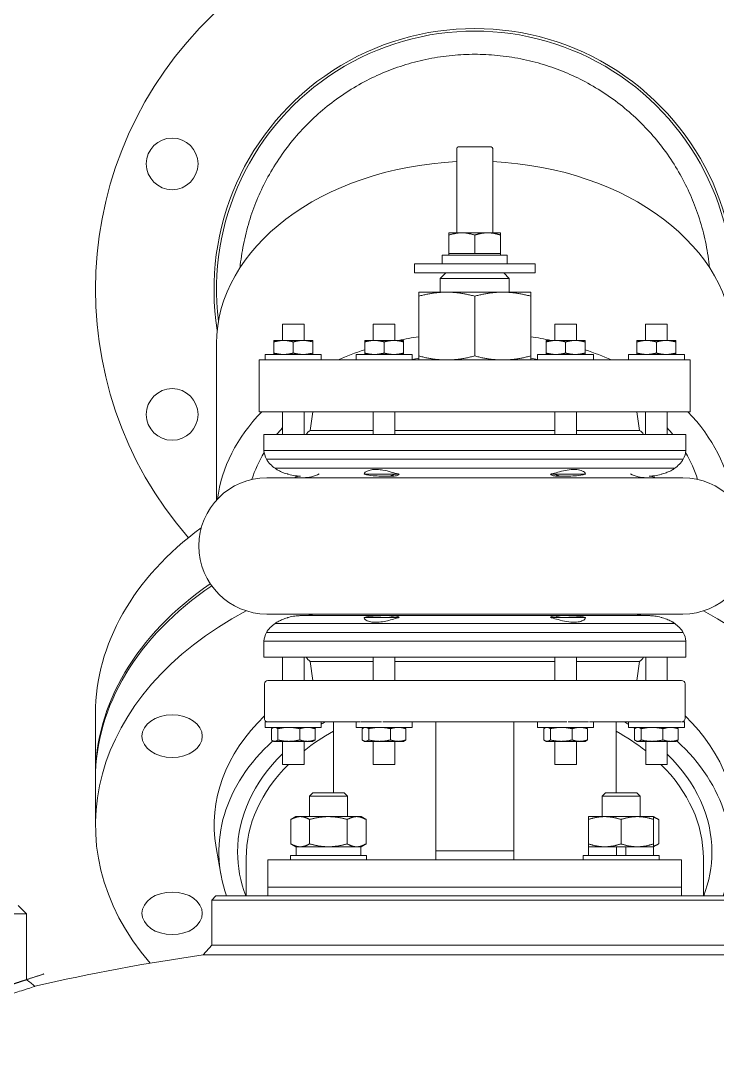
# Model space of a CAD drawing. Header units: inches. Extents: x 12 to 318, y 5 to 204.
# Drawn here: x 235.31 to 245.41, y 97.37 to 112.25 of the extents above; entities that cross this region are included whole.
import ezdxf

# ---------------------------------------------------------------- set-up
doc = ezdxf.new("R2010")
doc.units = ezdxf.units.IN
doc.header["$LTSCALE"] = 9.5
doc.header["$MEASUREMENT"] = 0
doc.layers.add('Visible', color=7, linetype='Continuous', lineweight=18)

msp = doc.modelspace()

# ---------------------------------------------------------------- linework, layer by layer
at = {"layer": 'Visible'}
for p, q in [((241.632353, 110.39907), (241.632353, 109.174302)), ((242.131733, 110.41995), (241.653233, 110.41995)), ((242.152613, 109.174302), (242.152613, 110.39907)), ((241.704983, 109.174302), (241.517483, 109.174302)), ((241.517483, 108.876302), (241.517483, 109.140808)), ((242.079983, 109.174302), (241.704983, 109.174302)), ((241.892483, 108.876302), (241.892483, 109.140808)), ((242.267483, 109.174302), (242.079983, 109.174302)), ((242.267483, 108.876302), (242.267483, 109.140808)), ((241.421132, 108.851298), (242.363834, 108.851298)), ((241.421132, 108.726298), (241.421132, 108.851298)), ((241.704983, 108.876302), (241.517483, 108.876302)), ((241.517483, 108.876302), (241.517483, 108.851298)), ((241.892483, 108.876302), (241.704983, 108.876302)), ((242.079983, 108.876302), (241.892483, 108.876302)), ((242.267483, 108.876302), (242.079983, 108.876302)), ((242.267483, 108.876302), (242.267483, 108.851298)), ((242.363834, 108.726298), (242.363834, 108.851298)), ((241.017483, 108.726298), (242.767483, 108.726298)), ((241.017483, 108.592298), (241.017483, 108.726298)), ((242.767483, 108.592298), (242.767483, 108.726298)), ((241.017483, 108.592298), (242.767483, 108.592298)), ((241.472483, 108.592298), (241.392483, 108.512298)), ((242.392483, 108.512298), (241.392483, 108.512298)), ((241.392483, 108.313298), (241.392483, 108.512298)), ((242.312483, 108.592298), (242.392483, 108.512298)), ((242.392483, 108.313298), (242.392483, 108.512298)), ((241.486233, 108.313298), (241.079983, 108.313298)), ((241.079983, 107.38791), (241.079983, 108.254686)), ((242.298733, 108.313298), (241.486233, 108.313298)), ((241.892483, 107.38791), (241.892483, 108.254686)), ((242.704983, 108.313298), (242.298733, 108.313298)), ((242.704983, 107.38791), (242.704983, 108.254686)), ((239.417641, 107.849298), (239.105141, 107.849298)), ((239.105141, 107.612298), (239.105141, 107.849298)), ((239.417641, 107.612298), (239.417641, 107.849298)), ((240.733891, 107.849298), (240.421391, 107.849298)), ((240.421391, 107.612298), (240.421391, 107.849298)), ((240.733891, 107.612298), (240.733891, 107.849298)), ((243.366391, 107.849298), (243.053891, 107.849298)), ((243.053891, 107.612298), (243.053891, 107.849298)), ((243.366391, 107.612298), (243.366391, 107.849298)), ((244.682641, 107.849298), (244.370141, 107.849298)), ((244.370141, 107.612298), (244.370141, 107.849298)), ((244.682641, 107.612298), (244.682641, 107.849298)), ((239.120641, 107.612298), (238.979891, 107.612298)), ((239.402141, 107.612298), (239.120641, 107.612298)), ((239.542891, 107.612298), (239.402141, 107.612298)), ((240.436891, 107.612298), (240.296141, 107.612298)), ((240.718391, 107.612298), (240.436891, 107.612298)), ((240.859141, 107.612298), (240.718391, 107.612298)), ((243.069391, 107.612298), (242.928641, 107.612298)), ((243.350891, 107.612298), (243.069391, 107.612298)), ((243.491641, 107.612298), (243.350891, 107.612298)), ((244.385641, 107.612298), (244.244891, 107.612298)), ((244.667141, 107.612298), (244.385641, 107.612298)), ((244.807891, 107.612298), (244.667141, 107.612298)), ((238.147983, 105.298315), (238.147983, 107.565981)), ((238.979891, 107.591991), (238.979891, 107.429605)), ((239.261391, 107.591991), (239.261391, 107.429605)), ((239.542891, 107.591991), (239.542891, 107.429605)), ((240.296141, 107.591991), (240.296141, 107.429605)), ((240.577641, 107.591991), (240.577641, 107.429605)), ((240.859141, 107.591991), (240.859141, 107.429605)), ((242.928641, 107.591991), (242.928641, 107.429605)), ((243.210141, 107.591991), (243.210141, 107.429605)), ((243.491641, 107.591991), (243.491641, 107.429605)), ((244.244891, 107.591991), (244.244891, 107.429605)), ((244.526391, 107.591991), (244.526391, 107.429605)), ((244.807891, 107.591991), (244.807891, 107.429605)), ((238.767483, 107.329298), (245.017483, 107.329298)), ((238.767483, 107.329298), (238.767483, 106.579298)), ((239.667391, 107.409298), (238.855391, 107.409298)), ((238.855391, 107.409298), (238.855391, 107.329298)), ((239.667391, 107.409298), (239.667391, 107.329298)), ((240.983641, 107.409298), (240.171641, 107.409298)), ((240.171641, 107.409298), (240.171641, 107.329298)), ((240.983641, 107.409298), (240.983641, 107.329298)), ((243.616141, 107.409298), (242.804141, 107.409298)), ((242.804141, 107.409298), (242.804141, 107.329298)), ((243.616141, 107.409298), (243.616141, 107.329298)), ((244.932391, 107.409298), (244.120391, 107.409298)), ((244.120391, 107.409298), (244.120391, 107.329298)), ((244.932391, 107.409298), (244.932391, 107.329298)), ((245.017483, 107.329298), (245.017483, 106.579298)), ((238.767483, 106.579298), (245.017483, 106.579298)), ((239.105141, 106.246851), (239.105141, 106.579298)), ((239.417641, 106.246851), (239.417641, 106.579298)), ((239.543994, 106.579298), (239.50694, 106.308679)), ((240.421391, 106.246851), (240.421391, 106.579298)), ((240.733891, 106.246851), (240.733891, 106.579298)), ((243.053891, 106.246851), (243.053891, 106.579298)), ((243.366391, 106.246851), (243.366391, 106.579298)), ((244.243789, 106.579298), (244.280843, 106.308679)), ((244.370141, 106.246851), (244.370141, 106.579298)), ((244.682641, 106.246851), (244.682641, 106.579298)), ((240.421391, 106.308679), (239.50694, 106.308679)), ((243.053891, 106.308679), (240.733891, 106.308679)), ((244.280843, 106.308679), (243.366391, 106.308679)), ((244.9528, 106.246851), (238.834983, 106.246851)), ((238.834983, 106.016153), (238.834983, 106.246851)), ((244.9528, 106.016153), (244.9528, 106.246851)), ((244.9528, 106.016153), (238.834983, 106.016153)), ((244.916136, 105.889779), (238.871647, 105.889779)), ((244.791872, 105.757701), (238.995911, 105.757701)), ((244.908604, 105.621371), (238.879179, 105.621371)), ((240.288958, 105.671092), (240.727123, 105.671092)), ((240.727123, 105.671092), (240.794875, 105.671092)), ((242.992908, 105.671092), (243.06066, 105.671092)), ((243.06066, 105.671092), (243.498825, 105.671092)), ((244.908604, 103.643345), (238.879179, 103.643345)), ((244.4205, 103.620365), (239.367283, 103.620365)), ((240.288958, 103.593625), (240.727123, 103.593625)), ((240.727123, 103.593625), (240.794875, 103.593625)), ((242.992908, 103.593625), (243.06066, 103.593625)), ((243.06066, 103.593625), (243.498825, 103.593625)), ((244.791872, 103.507016), (238.995911, 103.507016)), ((244.916136, 103.374938), (238.871647, 103.374938)), ((244.9528, 103.248563), (238.834983, 103.248563)), ((238.834983, 103.017865), (238.834983, 103.248563)), ((244.9528, 103.017865), (244.9528, 103.248563)), ((244.9528, 103.017865), (238.834983, 103.017865)), ((239.103733, 103.017865), (239.103733, 102.679298)), ((239.416233, 103.017865), (239.416233, 102.679298)), ((240.420687, 103.017865), (240.420687, 102.679298)), ((240.733187, 103.017865), (240.733187, 102.679298)), ((243.054596, 103.017865), (243.054596, 102.679298)), ((243.367096, 103.017865), (243.367096, 102.679298)), ((244.37155, 103.017865), (244.37155, 102.679298)), ((244.68405, 103.017865), (244.68405, 102.679298)), ((240.420687, 102.956037), (239.50694, 102.956037)), ((239.543994, 102.679298), (239.50694, 102.956037)), ((243.054596, 102.956037), (240.733187, 102.956037)), ((244.280843, 102.956037), (243.367096, 102.956037)), ((244.243789, 102.679298), (244.280843, 102.956037)), ((238.842483, 102.629298), (238.842483, 102.129298)), ((238.892483, 102.679298), (244.892483, 102.679298)), ((244.942483, 102.629298), (244.942483, 102.129298)), ((236.392483, 101.294298), (236.392483, 102.200278)), ((238.853983, 102.079865), (238.889568, 102.079865)), ((238.853983, 101.999865), (238.853983, 102.079865)), ((238.853983, 101.999865), (239.665983, 101.999865)), ((240.235698, 102.079298), (238.898139, 102.079298)), ((238.943448, 101.817172), (238.943448, 101.979558)), ((238.978483, 101.999865), (238.965842, 101.993971)), ((239.037714, 101.817172), (239.037714, 101.979558)), ((239.354249, 101.817172), (239.354249, 101.979558)), ((239.541483, 101.999865), (239.554124, 101.993971)), ((239.576519, 101.817172), (239.576519, 101.979558)), ((239.665983, 101.999865), (239.665983, 102.079298)), ((239.842483, 102.079298), (239.842483, 101.048392)), ((240.170937, 101.999865), (240.170937, 102.079298)), ((240.170937, 101.999865), (240.982937, 101.999865)), ((240.24675, 102.079865), (240.53781, 102.079865)), ((240.260402, 101.817172), (240.260402, 101.979558)), ((240.295437, 101.999865), (240.282796, 101.993971)), ((240.354668, 101.817172), (240.354668, 101.979558)), ((243.227266, 102.079298), (240.557424, 102.079298)), ((240.671203, 101.817172), (240.671203, 101.979558)), ((240.858437, 101.999865), (240.871078, 101.993971)), ((240.893473, 101.817172), (240.893473, 101.979558)), ((240.982937, 101.999865), (240.982937, 102.079298)), ((241.327483, 102.079298), (241.327483, 100.209298)), ((242.457483, 102.079298), (242.457483, 100.209298)), ((242.804846, 101.999865), (242.804846, 102.079298)), ((242.804846, 101.999865), (243.616846, 101.999865)), ((242.89431, 101.817172), (242.89431, 101.979558)), ((242.929346, 101.999865), (242.916705, 101.993971)), ((242.988576, 101.817172), (242.988576, 101.979558)), ((243.246523, 102.079865), (243.543469, 102.079865)), ((243.305112, 101.817172), (243.305112, 101.979558)), ((243.492346, 101.999865), (243.504986, 101.993971)), ((243.527381, 101.817172), (243.527381, 101.979558)), ((244.886442, 102.079298), (243.554155, 102.079298)), ((243.616846, 101.999865), (243.616846, 102.079298)), ((243.942483, 102.079298), (243.942483, 101.048392)), ((244.1218, 101.999865), (244.1218, 102.079298)), ((244.1218, 101.999865), (244.9338, 101.999865)), ((244.211264, 101.817172), (244.211264, 101.979558)), ((244.2463, 101.999865), (244.233659, 101.993971)), ((244.305531, 101.817172), (244.305531, 101.979558)), ((244.622066, 101.817172), (244.622066, 101.979558)), ((244.8093, 101.999865), (244.821941, 101.993971)), ((244.844335, 101.817172), (244.844335, 101.979558)), ((244.895003, 102.079865), (244.9338, 102.079865)), ((244.9338, 101.999865), (244.9338, 102.079865)), ((238.978483, 101.796865), (238.965842, 101.80276)), ((238.978483, 101.796865), (238.990581, 101.796865)), ((238.990581, 101.796865), (239.195982, 101.796865)), ((239.103733, 101.796865), (239.103733, 101.462865)), ((239.195982, 101.796865), (239.465384, 101.796865)), ((239.416233, 101.796865), (239.416233, 101.462865)), ((239.465384, 101.796865), (239.541483, 101.796865)), ((239.541483, 101.796865), (239.554124, 101.80276)), ((240.295437, 101.796865), (240.282796, 101.80276)), ((240.295437, 101.796865), (240.307535, 101.796865)), ((240.307535, 101.796865), (240.512936, 101.796865)), ((240.420687, 101.796865), (240.420687, 101.462865)), ((240.512936, 101.796865), (240.782338, 101.796865)), ((240.733187, 101.796865), (240.733187, 101.462865)), ((240.782338, 101.796865), (240.858437, 101.796865)), ((240.858437, 101.796865), (240.871078, 101.80276)), ((242.929346, 101.796865), (242.916705, 101.80276)), ((242.929346, 101.796865), (242.941443, 101.796865)), ((242.941443, 101.796865), (243.146844, 101.796865)), ((243.054596, 101.796865), (243.054596, 101.462865)), ((243.146844, 101.796865), (243.416247, 101.796865)), ((243.367096, 101.796865), (243.367096, 101.462865)), ((243.416247, 101.796865), (243.492346, 101.796865)), ((243.492346, 101.796865), (243.504986, 101.80276)), ((244.2463, 101.796865), (244.233659, 101.80276)), ((244.2463, 101.796865), (244.258397, 101.796865)), ((244.258397, 101.796865), (244.463798, 101.796865)), ((244.37155, 101.796865), (244.37155, 101.462865)), ((244.463798, 101.796865), (244.733201, 101.796865)), ((244.68405, 101.796865), (244.68405, 101.462865)), ((244.733201, 101.796865), (244.8093, 101.796865)), ((244.8093, 101.796865), (244.821941, 101.80276)), ((239.103733, 101.462865), (239.416233, 101.462865)), ((240.420687, 101.462865), (240.733187, 101.462865)), ((243.054596, 101.462865), (243.367096, 101.462865)), ((244.37155, 101.462865), (244.68405, 101.462865)), ((236.392483, 101.251871), (236.392483, 100.587191)), ((239.543235, 101.048392), (239.494892, 101.000089)), ((240.046074, 101.000089), (239.494892, 101.000089)), ((239.494892, 100.70479), (239.494892, 101.000089)), ((239.543235, 101.048392), (239.997731, 101.048392)), ((239.997731, 101.048392), (240.046074, 101.000089)), ((240.046074, 100.70479), (240.046074, 101.000089)), ((243.786235, 101.048392), (243.737892, 101.000089)), ((244.289074, 101.000089), (243.737892, 101.000089)), ((243.737892, 100.70479), (243.737892, 101.000089)), ((243.786235, 101.048392), (244.240731, 101.048392)), ((244.240731, 101.048392), (244.289074, 101.000089)), ((244.289074, 100.70479), (244.289074, 101.000089)), ((239.224955, 100.662593), (239.224962, 100.662597)), ((239.224955, 100.309487), (239.224955, 100.662593)), ((239.298042, 100.70479), (239.224962, 100.662597)), ((239.361343, 100.70479), (239.298042, 100.70479)), ((239.770494, 100.70479), (239.361343, 100.70479)), ((239.49773, 100.309487), (239.49773, 100.662593)), ((240.179634, 100.70479), (239.770494, 100.70479)), ((240.043258, 100.309487), (240.043258, 100.662593)), ((240.242924, 100.70479), (240.179634, 100.70479)), ((240.242924, 100.70479), (240.316004, 100.662597)), ((240.316011, 100.309487), (240.316011, 100.662593)), ((243.541036, 100.309487), (243.541036, 100.662593)), ((243.777272, 100.70479), (243.541042, 100.70479)), ((243.541048, 100.309487), (243.541048, 100.662593)), ((244.249713, 100.70479), (243.777272, 100.70479)), ((244.013495, 100.309487), (244.013495, 100.662593)), ((244.485924, 100.70479), (244.249713, 100.70479)), ((244.486924, 100.70479), (244.485924, 100.70479)), ((244.48593, 100.309487), (244.48593, 100.662593)), ((244.486924, 100.70479), (244.560004, 100.662597)), ((244.560011, 100.309487), (244.560011, 100.662593)), ((238.209324, 99.868995), (238.141085, 100.259005)), ((239.224962, 100.309482), (239.224955, 100.309487)), ((239.298042, 100.26729), (239.224962, 100.309482)), ((239.298042, 100.26729), (239.361343, 100.26729)), ((239.304032, 100.26729), (239.304032, 100.14229)), ((239.304035, 100.26729), (239.304035, 100.14229)), ((239.361343, 100.26729), (239.770494, 100.26729)), ((239.770494, 100.26729), (240.179634, 100.26729)), ((240.179634, 100.26729), (240.242924, 100.26729)), ((240.241834, 100.26729), (240.241834, 100.14229)), ((240.242924, 100.26729), (240.316004, 100.309482)), ((241.327483, 100.079298), (241.327483, 100.209298)), ((241.327483, 100.209298), (242.457483, 100.209298)), ((242.457483, 100.079298), (242.457483, 100.209298)), ((243.541042, 100.26729), (243.777272, 100.26729)), ((243.542132, 100.26729), (243.542132, 100.14229)), ((243.777272, 100.26729), (244.249713, 100.26729)), ((243.945693, 100.26729), (243.945693, 100.14229)), ((244.081294, 100.26729), (244.081294, 100.14229)), ((244.249713, 100.26729), (244.485924, 100.26729)), ((244.484834, 100.26729), (244.484834, 100.14229)), ((244.485924, 100.26729), (244.486924, 100.26729)), ((244.486924, 100.26729), (244.560004, 100.309482)), ((238.577483, 100.102823), (238.577483, 99.554298)), ((238.892483, 100.079298), (238.892483, 99.679298)), ((238.892483, 100.079298), (239.892483, 100.079298)), ((240.321664, 100.14229), (239.219302, 100.14229)), ((239.219302, 100.14229), (239.219302, 100.079298)), ((239.892483, 100.079298), (243.892483, 100.079298)), ((240.321664, 100.14229), (240.321664, 100.079298)), ((241.327483, 100.079298), (242.457483, 100.079298)), ((244.564664, 100.14229), (243.462302, 100.14229)), ((243.462302, 100.14229), (243.462302, 100.079298)), ((243.892483, 100.079298), (244.892483, 100.079298)), ((244.564664, 100.14229), (244.564664, 100.079298)), ((244.892483, 99.679298), (244.892483, 100.079298)), ((245.207483, 100.102823), (245.207483, 99.554298)), ((239.892483, 99.679298), (238.892483, 99.679298)), ((238.892483, 99.679298), (239.892483, 99.679298)), ((238.892483, 99.679298), (238.892483, 99.554298)), ((239.892483, 99.679298), (243.892483, 99.679298)), ((239.892483, 99.679298), (243.892483, 99.679298)), ((244.892483, 99.679298), (243.892483, 99.679298)), ((243.892483, 99.679298), (244.892483, 99.679298)), ((244.892483, 99.554298), (244.892483, 99.679298)), ((238.137483, 99.554298), (238.077483, 99.494298)), ((245.707483, 99.494298), (238.077483, 99.494298)), ((238.077483, 99.494298), (238.077483, 98.83998)), ((238.137483, 99.554298), (238.949055, 99.554298)), ((239.560904, 99.554298), (238.949055, 99.554298)), ((239.560904, 99.554298), (244.224062, 99.554298)), ((244.835911, 99.554298), (244.224062, 99.554298)), ((244.835911, 99.554298), (245.647483, 99.554298)), ((235.392483, 99.294298), (230.392483, 99.294298)), ((235.272483, 99.414298), (235.392483, 99.294298)), ((235.392483, 99.294298), (235.392483, 98.33965)), ((238.077483, 98.83998), (237.953671, 98.697791)), ((238.077483, 98.83998), (239.194871, 98.83998)), ((239.194871, 98.83998), (245.707483, 98.83998)), ((239.107322, 98.697791), (237.953671, 98.697791)), ((245.831295, 98.697791), (239.107322, 98.697791))]:
    msp.add_line(p, q, dxfattribs=at)
for centre in [(237.504055, 110.174273), (237.504055, 106.53878)]:
    msp.add_circle(centre, 0.375, dxfattribs=at)
for centre, radius, start, end in [((241.892483, 108.356527), 5.5, 319.0286745, 220.9713255), ((241.892483, 108.356527), 3.78125, 350.9541788, 189.0458212), ((241.892483, 108.356527), 3.7445, 352.8959133, 187.1040867), ((241.653233, 110.39907), 0.02088, 90, 180), ((242.131733, 110.39907), 0.02088, 0, 90), ((239.573652, 106.188447), 0.1375, 119.0239117, 154.8645187), ((244.214131, 106.188447), 0.1375, 25.1354813, 60.9760883), ((239.123496, 106.031351), 0.288913, 183.0153263, 209.3417204), ((244.664287, 106.031351), 0.288913, 330.6582796, 356.9846737), ((239.24987, 106.121129), 0.443368, 211.4531967, 235.0546592), ((244.537913, 106.121129), 0.443368, 304.9453408, 328.5468033), ((239.318807, 106.195906), 0.544322, 233.6149039, 236.7306754), ((239.410407, 106.124484), 0.503113, 270, 296.7700153), ((244.377376, 106.124484), 0.503113, 243.2299847, 270), ((244.468975, 106.195906), 0.544322, 303.2693246, 306.3850961), ((238.879179, 104.632358), 0.989013, 90, 270), ((244.908604, 104.632358), 0.989013, 270, 90), ((239.410407, 103.140232), 0.503113, 72.6161322, 90), ((244.377376, 103.140232), 0.503113, 90, 107.3838678), ((239.24987, 103.143587), 0.443368, 124.9453408, 148.5468033), ((239.318807, 103.06881), 0.544322, 123.2693246, 126.3850961), ((244.468975, 103.06881), 0.544322, 53.6149039, 56.7306754), ((244.537913, 103.143587), 0.443368, 31.4531967, 55.0546592), ((239.123496, 103.233365), 0.288913, 150.6582796, 176.9846737), ((244.664287, 103.233365), 0.288913, 3.0153263, 29.3417204), ((239.573652, 103.07627), 0.1375, 205.1354813, 240.9760883), ((244.214131, 103.07627), 0.1375, 299.0239117, 334.8645187), ((238.892483, 102.629298), 0.05, 90, 180), ((244.892483, 102.629298), 0.05, 0, 90), ((238.892483, 102.129298), 0.05, 180, 261.3597917), ((244.892483, 102.129298), 0.05, 278.6402083, 0), ((241.892483, 70.782078), 28.192219, 98.0312245, 103.0763399)]:
    msp.add_arc(centre, radius, start, end, dxfattribs=at)
for centre, major_axis, ratio, start_param, end_param in [((241.892483, 107.565981), (-3.7445, 0), 0.707106781, 4.781914869, 6.283185307), ((241.892483, 107.565981), (3.7445, 0), 0.707106781, 0, 1.501270438), ((241.892483, 105.082622), (-3.7445, 0), 0.707106781, 4.931113708, 5.012168579), ((241.892483, 105.082622), (-3.7445, 0), 0.707106781, 4.412609381, 4.493664252), ((241.892483, 105.082622), (-3.7445, 0), 0.707106781, 5.15280559, 5.270005351), ((241.892483, 105.082622), (-3.7445, 0), 0.707106781, 4.15477261, 4.271140599), ((241.892483, 105.082622), (3.3125, 0), 0.707106781, 1.818607946, 1.848727992), ((241.892483, 105.082622), (3.3125, 0), 0.707106781, 1.291980259, 1.322984708), ((241.892483, 105.082622), (-3.7445, 0), 0.707106781, 5.682436059, 6.195813498), ((241.892483, 105.082622), (3.7445, 0), 0.707106781, 0.088658425, 0.600749248), ((241.892483, 105.082622), (3.3125, 0), 0.707106781, 2.570778984, 2.621400345), ((241.892483, 105.082622), (3.3125, 0), 0.707106781, 0.520192308, 0.569237925), ((241.892483, 105.082622), (-3.3125, 0), 0.707106781, 5.886060968, 6.061790201), ((241.892483, 105.082622), (3.3125, 0), 0.707106781, 0.221693457, 0.395382138), ((241.892483, 102.200278), (5.5, 0), 0.707106781, 2.053507985, 2.066435853), ((241.892483, 103.680783), (3.78125, 0), 0.707106781, 2.316118085, 2.322387727), ((240.630587, 106.354729), (0, -0.710378), 0.5, 0, 0.27525005), ((243.157196, 106.354729), (0, -0.710378), 0.5, 6.007935257, 6.283185307), ((241.892483, 102.200278), (5.5, 0), 0.707106781, 1.0751568, 1.088022891), ((241.892483, 103.680783), (3.78125, 0), 0.707106781, 0.819204926, 0.825384684), ((241.892483, 102.200278), (-5.5, 0), 0.707106781, 5.518048222, 6.283185307), ((241.892483, 101.294298), (-5.5, 0), 0.707106781, 5.483983995, 6.28863988), ((241.892483, 101.251871), (-5.5, 0), 0.707106781, 5.478924394, 6.283185307), ((241.892483, 100.587191), (-5.5, 0), 0.707106781, 5.359301725, 6.826032054), ((240.630587, 102.909988), (0, 0.710378), 0.5, 6.007935257, 6.283185307), ((243.157196, 102.909988), (0, 0.710378), 0.5, 0, 0.27525005), ((241.892483, 100.587191), (5.5, 0), 0.707106781, 5.74033856, 7.206828779), ((241.892483, 100.587191), (-3.78, 0), 0.707106781, 5.38287754, 5.38415928), ((241.892483, 100.587191), (-3.78, 0), 0.707106781, 4.040618681, 4.041015512), ((241.892483, 100.587191), (-3.78, 0), 0.707106781, 5.651237282, 6.406280498), ((241.892483, 100.587191), (3.78, 0), 0.707106781, 6.160090117, 6.915133333), ((241.892483, 100.191211), (-3.44, 0), 0.707106781, 5.444816738, 5.453858541), ((241.892483, 100.191211), (-3.44, 0), 0.707106781, 5.394555475, 5.416345004), ((241.892483, 100.191211), (-3.44, 0), 0.707106781, 4.00735828, 4.030222486), ((241.892483, 100.191211), (-3.44, 0), 0.707106781, 3.970337028, 3.979961223), ((241.892483, 100.102823), (3.315, 0), 0.707106781, 2.237502953, 2.414309465), ((241.892483, 100.102823), (3.315, 0), 0.707106781, 0.7260042, 0.9040897), ((241.892483, 100.191211), (-3.711241, 0), 0.707106781, 5.62157998, 6.528337156), ((241.892483, 100.191211), (3.711241, 0), 0.707106781, 6.038033459, 6.944364885), ((241.892483, 100.191211), (-3.44, 0), 0.707106781, 5.657706947, 6.283185307), ((241.892483, 100.191211), (3.44, 0), 0.707106781, 0, 0.624078438), ((241.892483, 100.102823), (-3.315, 0), 0.707106781, 5.664200947, 6.283185307), ((241.892483, 100.102823), (3.315, 0), 0.707106781, 0, 0.61898436), ((241.892483, 100.191211), (-3.44, 0), 0.707106781, 0, 0.264928829), ((241.892483, 100.191211), (3.44, 0), 0.707106781, 6.018256478, 6.283185307)]:
    msp.add_ellipse(centre, major_axis=major_axis, ratio=ratio, start_param=start_param, end_param=end_param, dxfattribs=at)
for centre, major_axis in [((237.504055, 101.872532), (0.4375, 0)), ((237.504055, 99.30185), (-0.4375, 0))]:
    msp.add_ellipse(centre, major_axis=major_axis, ratio=0.707106781, dxfattribs=at)
for points, knots in [([(245.29648, 108.669178), (245.285632, 108.779798), (245.269159, 108.892103), (245.224612, 109.116906), (245.196281, 109.229403), (245.130098, 109.446522), (245.09225, 109.551144), (245.011243, 109.747026), (244.964376, 109.84737), (244.858424, 110.046929), (244.799335, 110.146142), (244.671362, 110.337972), (244.602452, 110.430631), (244.458874, 110.60508), (244.38421, 110.686873), (244.234898, 110.836348), (244.153354, 110.910962), (243.979422, 111.05447), (243.887032, 111.123362), (243.695739, 111.251316), (243.596795, 111.310407), (243.397752, 111.416369), (243.297656, 111.463243), (243.102769, 111.544033), (242.998964, 111.581697), (242.783533, 111.647593), (242.671906, 111.675821), (242.446402, 111.720716), (242.332476, 111.737391), (242.108234, 111.759025), (241.997919, 111.763987), (241.787047, 111.763987), (241.676732, 111.759025), (241.45249, 111.737391), (241.338564, 111.720716), (241.11306, 111.675821), (241.001433, 111.647593), (240.786002, 111.581697), (240.682197, 111.544033), (240.48731, 111.463243), (240.387214, 111.416369), (240.188171, 111.310407), (240.089227, 111.251316), (239.897934, 111.123362), (239.805544, 111.05447), (239.631612, 110.910962), (239.550068, 110.836348), (239.400756, 110.686873), (239.326092, 110.60508), (239.182514, 110.430631), (239.113604, 110.337972), (238.985631, 110.146142), (238.926542, 110.046929), (238.82059, 109.84737), (238.773723, 109.747026), (238.692716, 109.551144), (238.654868, 109.446522), (238.588685, 109.229403), (238.560354, 109.116906), (238.515807, 108.892103), (238.499335, 108.779798), (238.488487, 108.669178)], [12.160884768, 12.160884768, 12.160884768, 12.160884768, 12.952911954, 12.952911954, 13.762387663, 13.762387663, 14.571863372, 14.571863372, 15.377612542, 15.377612542, 16.183361711, 16.183361711, 16.989110881, 16.989110881, 17.79486005, 17.79486005, 18.599021089, 18.599021089, 19.403182129, 19.403182129, 20.207343168, 20.207343168, 21.011504208, 21.011504208, 21.814924063, 21.814924063, 22.618343918, 22.618343918, 23.421763773, 23.421763773, 24.225183628, 24.225183628, 25.028603483, 25.028603483, 25.832023338, 25.832023338, 26.635443192, 26.635443192, 27.438863047, 27.438863047, 28.243024087, 28.243024087, 29.047185126, 29.047185126, 29.851346166, 29.851346166, 30.655507205, 30.655507205, 31.461256375, 31.461256375, 32.267005544, 32.267005544, 33.072754714, 33.072754714, 33.878503883, 33.878503883, 34.687979592, 34.687979592, 35.497455301, 35.497455301, 36.289482487, 36.289482487, 36.289482487, 36.289482487]), ([(239.020204, 105.740795), (239.020205, 105.740796), (239.020488, 105.740636), (239.02308, 105.739153), (239.028689, 105.735921), (239.050201, 105.724374), (239.069106, 105.714658), (239.116113, 105.694541), (239.143411, 105.684242), (239.174719, 105.675294)], [-0.8761281662, -0.8761281662, -0.8761281662, -0.8761281662, -0.8136591889, -0.8136591889, -0.5906716306, -0.5906716306, -0.2820319873, -0.2820319873, -0.000296534, -0.000296534, -0.000296534, -0.000296534]), ([(240.288177, 105.675294), (240.287755, 105.683066), (240.293076, 105.691857), (240.312724, 105.708671), (240.326994, 105.716737), (240.363491, 105.730233), (240.385925, 105.735535), (240.432279, 105.740692), (240.454848, 105.741362), (240.505316, 105.739153), (240.533086, 105.735921), (240.600841, 105.724374), (240.641018, 105.714658), (240.715195, 105.694541), (240.749612, 105.684242), (240.780433, 105.675294)], [-1.7515344, -1.7515344, -1.7515344, -1.7515344, -1.507264199, -1.507264199, -1.265612948, -1.265612948, -1.016038721, -1.016038721, -0.813659189, -0.813659189, -0.590671631, -0.590671631, -0.282031987, -0.282031987, -0.000296534, -0.000296534, -0.000296534, -0.000296534]), ([(243.007349, 105.675294), (243.034905, 105.683294), (243.065339, 105.692375), (243.13218, 105.710862), (243.169052, 105.720203), (243.244928, 105.734944), (243.283527, 105.73983), (243.356688, 105.741531), (243.389878, 105.738011), (243.44598, 105.724023), (243.468148, 105.713572), (243.493806, 105.693296), (243.500063, 105.683699), (243.499606, 105.675294)], [-1.752512028, -1.752512028, -1.752512028, -1.752512028, -1.50091949, -1.50091949, -1.216764748, -1.216764748, -0.909231353, -0.909231353, -0.590840006, -0.590840006, -0.264627624, -0.264627624, 0, 0, 0, 0]), ([(244.613064, 105.675294), (244.640256, 105.683066), (244.66442, 105.691857), (244.705302, 105.708671), (244.722206, 105.716737), (244.748839, 105.730233), (244.758294, 105.735535), (244.766162, 105.73998), (244.76758, 105.740793), (244.767579, 105.740795)], [-1.7515344005, -1.7515344005, -1.7515344005, -1.7515344005, -1.5072641988, -1.5072641988, -1.2656129478, -1.2656129478, -1.0160387209, -1.0160387209, -0.8761281662, -0.8761281662, -0.8761281662, -0.8761281662]), ([(239.189942, 105.671092), (239.225449, 105.660174), (239.257448, 105.653872), (239.307975, 105.646811), (239.329442, 105.645354), (239.351602, 105.644516), (239.35724, 105.644423), (239.364135, 105.644352), (239.366076, 105.644352), (239.367083, 105.644351), (239.367213, 105.644351), (239.367276, 105.644351), (239.367283, 105.644351), (239.367283, 105.644351)], [0, 0, 0, 0, 0.369847559, 0.369847559, 0.698152508, 0.698152508, 0.848758584, 0.848758584, 0.964058711, 0.964058711, 0.994568453, 0.994568453, 1.00369322, 1.00369322, 1.00369322, 1.00369322]), ([(240.630587, 105.644351), (240.629684, 105.644351), (240.628779, 105.644351), (240.624827, 105.644351), (240.621747, 105.644351), (240.606847, 105.644352), (240.594639, 105.644352), (240.565577, 105.644423), (240.548692, 105.644516), (240.494326, 105.645354), (240.456093, 105.646811), (240.377425, 105.653872), (240.333765, 105.660174), (240.288958, 105.671092)], [-0.0079434248, -0.0079434248, -0.0079434248, -0.0079434248, 0, 0, 0.0265597837, 0.0265597837, 0.1269325245, 0.1269325245, 0.2580403133, 0.2580403133, 0.5438411067, 0.5438411067, 0.8658061763, 0.8658061763, 0.8658061763, 0.8658061763]), ([(240.794875, 105.671092), (240.785576, 105.660174), (240.773915, 105.653872), (240.745774, 105.646811), (240.729007, 105.645354), (240.696802, 105.644516), (240.685554, 105.644423), (240.663388, 105.644352), (240.653121, 105.644352), (240.639228, 105.644351), (240.636277, 105.644351), (240.632388, 105.644351), (240.63149, 105.644351), (240.630587, 105.644351)], [0, 0, 0, 0, 0.369847565, 0.369847565, 0.698152511, 0.698152511, 0.848758587, 0.848758587, 0.964058713, 0.964058713, 0.994568454, 0.994568454, 1.003693221, 1.003693221, 1.003693221, 1.003693221]), ([(243.157196, 105.644351), (243.156293, 105.644351), (243.155395, 105.644351), (243.151505, 105.644351), (243.148555, 105.644351), (243.134662, 105.644352), (243.124395, 105.644352), (243.102229, 105.644423), (243.090981, 105.644516), (243.058776, 105.645354), (243.042009, 105.646811), (243.013868, 105.653872), (243.002207, 105.660174), (242.992908, 105.671092)], [-0.0079434248, -0.0079434248, -0.0079434248, -0.0079434248, 0, 0, 0.0265597837, 0.0265597837, 0.1269325247, 0.1269325247, 0.2580403137, 0.2580403137, 0.5438411075, 0.5438411075, 0.8658061775, 0.8658061775, 0.8658061775, 0.8658061775]), ([(243.498825, 105.671092), (243.454018, 105.660174), (243.410358, 105.653872), (243.33169, 105.646811), (243.293457, 105.645354), (243.239091, 105.644516), (243.222206, 105.644423), (243.193144, 105.644352), (243.180936, 105.644352), (243.166036, 105.644351), (243.162956, 105.644351), (243.159004, 105.644351), (243.158098, 105.644351), (243.157196, 105.644351)], [0, 0, 0, 0, 0.369847559, 0.369847559, 0.698152508, 0.698152508, 0.848758584, 0.848758584, 0.964058711, 0.964058711, 0.994568452, 0.994568452, 1.00369322, 1.00369322, 1.00369322, 1.00369322]), ([(244.4205, 105.644351), (244.4205, 105.644351), (244.420507, 105.644351), (244.42057, 105.644351), (244.4207, 105.644351), (244.421706, 105.644352), (244.423647, 105.644352), (244.430543, 105.644423), (244.43618, 105.644516), (244.458341, 105.645354), (244.479808, 105.646811), (244.530334, 105.653872), (244.562334, 105.660174), (244.597841, 105.671092)], [-0.0079434248, -0.0079434248, -0.0079434248, -0.0079434248, 0, 0, 0.0265597827, 0.0265597827, 0.126932523, 0.126932523, 0.2580403107, 0.2580403107, 0.5438410994, 0.5438410994, 0.8658061724, 0.8658061724, 0.8658061724, 0.8658061724]), ([(239.367283, 103.620365), (239.367283, 103.620365), (239.367276, 103.620365), (239.367213, 103.620365), (239.367083, 103.620365), (239.366076, 103.620365), (239.364135, 103.620364), (239.35724, 103.620294), (239.351602, 103.620201), (239.329442, 103.619363), (239.307975, 103.617905), (239.257448, 103.610845), (239.225449, 103.604542), (239.189942, 103.593625)], [-0.007942405, -0.007942405, -0.007942405, -0.007942405, 0, 0, 0.0265587398, 0.0265587398, 0.1269250631, 0.1269250631, 0.2580243421, 0.2580243421, 0.5438067163, 0.5438067163, 0.8657505599, 0.8657505599, 0.8657505599, 0.8657505599]), ([(240.288958, 103.593625), (240.333765, 103.604542), (240.377425, 103.610845), (240.456093, 103.617905), (240.494326, 103.619363), (240.548692, 103.620201), (240.565577, 103.620294), (240.594639, 103.620364), (240.606847, 103.620365), (240.621747, 103.620365), (240.624827, 103.620365), (240.628779, 103.620365), (240.629685, 103.620365), (240.630587, 103.620365)], [0, 0, 0, 0, 0.369847229, 0.369847229, 0.698152371, 0.698152371, 0.848758466, 0.848758466, 0.964058719, 0.964058719, 0.994569246, 0.994569246, 1.003693435, 1.003693435, 1.003693435, 1.003693435]), ([(240.630587, 103.620365), (240.63149, 103.620365), (240.632388, 103.620365), (240.636277, 103.620365), (240.639227, 103.620365), (240.653121, 103.620365), (240.663388, 103.620364), (240.685554, 103.620294), (240.696802, 103.620201), (240.729007, 103.619363), (240.745774, 103.617905), (240.773915, 103.610845), (240.785576, 103.604542), (240.794875, 103.593625)], [-0.007942405, -0.007942405, -0.007942405, -0.007942405, 0, 0, 0.0265587405, 0.0265587405, 0.126925064, 0.126925064, 0.2580243437, 0.2580243437, 0.5438067207, 0.5438067207, 0.8657505618, 0.8657505618, 0.8657505618, 0.8657505618]), ([(242.992908, 103.593625), (243.002207, 103.604542), (243.013868, 103.610845), (243.042009, 103.617905), (243.058776, 103.619363), (243.090981, 103.620201), (243.102229, 103.620294), (243.124395, 103.620364), (243.134662, 103.620365), (243.148555, 103.620365), (243.151506, 103.620365), (243.155395, 103.620365), (243.156293, 103.620365), (243.157196, 103.620365)], [0, 0, 0, 0, 0.369847229, 0.369847229, 0.698152371, 0.698152371, 0.848758466, 0.848758466, 0.964058719, 0.964058719, 0.994569246, 0.994569246, 1.003693435, 1.003693435, 1.003693435, 1.003693435]), ([(243.157196, 103.620365), (243.158098, 103.620365), (243.159004, 103.620365), (243.162956, 103.620365), (243.166036, 103.620365), (243.180936, 103.620365), (243.193144, 103.620364), (243.222206, 103.620294), (243.239091, 103.620201), (243.293457, 103.619363), (243.33169, 103.617905), (243.410358, 103.610845), (243.454018, 103.604542), (243.498825, 103.593625)], [-0.007942405, -0.007942405, -0.007942405, -0.007942405, 0, 0, 0.0265587406, 0.0265587406, 0.1269250643, 0.1269250643, 0.2580243444, 0.2580243444, 0.5438067223, 0.5438067223, 0.8657505644, 0.8657505644, 0.8657505644, 0.8657505644]), ([(244.597841, 103.593625), (244.562334, 103.604542), (244.530335, 103.610845), (244.479808, 103.617905), (244.458341, 103.619363), (244.43618, 103.620201), (244.430543, 103.620294), (244.423647, 103.620364), (244.421706, 103.620365), (244.4207, 103.620365), (244.42057, 103.620365), (244.420507, 103.620365), (244.4205, 103.620365), (244.4205, 103.620365)], [0, 0, 0, 0, 0.369847225, 0.369847225, 0.698152369, 0.698152369, 0.848758464, 0.848758464, 0.964058717, 0.964058717, 0.994569245, 0.994569245, 1.003693434, 1.003693434, 1.003693434, 1.003693434]), ([(239.174719, 103.589422), (239.147527, 103.58165), (239.123363, 103.572859), (239.082481, 103.556045), (239.065577, 103.54798), (239.038944, 103.534484), (239.029489, 103.529181), (239.021621, 103.524737), (239.020203, 103.523924), (239.020204, 103.523921)], [-1.7515344005, -1.7515344005, -1.7515344005, -1.7515344005, -1.5072641988, -1.5072641988, -1.2656129478, -1.2656129478, -1.016038721, -1.016038721, -0.8761281662, -0.8761281662, -0.8761281662, -0.8761281662]), ([(240.780433, 103.589422), (240.753664, 103.58165), (240.724178, 103.572859), (240.663648, 103.556045), (240.632474, 103.54798), (240.569345, 103.534484), (240.537456, 103.529181), (240.481971, 103.524024), (240.458261, 103.523354), (240.411655, 103.525564), (240.389494, 103.528795), (240.343252, 103.540343), (240.32198, 103.550059), (240.29481, 103.570175), (240.287691, 103.580474), (240.288177, 103.589422)], [-1.751534401, -1.751534401, -1.751534401, -1.751534401, -1.507264199, -1.507264199, -1.265612948, -1.265612948, -1.016038721, -1.016038721, -0.813659189, -0.813659189, -0.590671631, -0.590671631, -0.282031987, -0.282031987, -0.000296534, -0.000296534, -0.000296534, -0.000296534]), ([(243.499606, 103.589422), (243.500041, 103.581422), (243.494391, 103.572342), (243.472145, 103.553854), (243.45418, 103.544514), (243.406541, 103.529772), (243.376254, 103.524886), (243.306059, 103.523185), (243.266998, 103.526706), (243.184842, 103.540694), (243.142321, 103.551144), (243.068424, 103.571421), (243.036299, 103.581017), (243.007349, 103.589422)], [-1.752512028, -1.752512028, -1.752512028, -1.752512028, -1.50091949, -1.50091949, -1.216764748, -1.216764748, -0.909231353, -0.909231353, -0.590840006, -0.590840006, -0.264627624, -0.264627624, 0, 0, 0, 0]), ([(244.767579, 103.523921), (244.767578, 103.52392), (244.767295, 103.524081), (244.764703, 103.525564), (244.759094, 103.528795), (244.737582, 103.540343), (244.718677, 103.550059), (244.67167, 103.570175), (244.644372, 103.580474), (244.613064, 103.589422)], [-0.8761281662, -0.8761281662, -0.8761281662, -0.8761281662, -0.8136591889, -0.8136591889, -0.5906716306, -0.5906716306, -0.2820319873, -0.2820319873, -0.000296534, -0.000296534, -0.000296534, -0.000296534]), ([(235.392483, 98.33965), (235.392483, 98.33965), (235.377543, 98.334772), (235.314995, 98.314333), (235.267401, 98.298776), (235.142182, 98.25779), (235.064453, 98.232325), (234.885856, 98.173707), (234.784983, 98.14055), (234.565121, 98.06813), (234.437469, 98.026006), (234.160201, 97.934256), (234.010596, 97.884633), (233.699318, 97.781068), (233.53742, 97.727051), (233.212614, 97.618342), (233.049703, 97.563649), (232.892483, 97.51071)], [29.508783218, 29.508783218, 29.508783219, 29.508783219, 30.701381896, 30.701381896, 31.893980573, 31.893980573, 33.08657925, 33.08657925, 34.279177928, 34.279177928, 35.543288662, 35.543288662, 36.807399395, 36.807399395, 38.071510129, 38.071510129, 39.335620863, 39.335620863, 39.335620863, 39.335620863]), ([(235.514019, 98.243259), (235.514019, 98.243259), (235.498354, 98.238126), (235.432772, 98.21662), (235.38287, 98.200251), (235.251585, 98.157123), (235.170092, 98.130327), (234.982855, 98.06864), (234.877106, 98.033746), (234.646567, 97.957506), (234.512684, 97.913144), (234.221891, 97.816509), (234.064992, 97.764238), (233.73855, 97.655131), (233.568771, 97.598216), (233.228166, 97.483658), (233.057338, 97.426014), (232.892483, 97.370211)], [-10.306972193, -10.306972193, -10.306972193, -10.306972193, -9.056439095, -9.056439095, -7.805905997, -7.805905997, -6.555372899, -6.555372899, -5.3048398, -5.3048398, -3.97862985, -3.97862985, -2.6524199, -2.6524199, -1.32620995, -1.32620995, 0, 0, 0, 0])]:
    msp.add_open_spline(points, degree=3, knots=knots, dxfattribs=at)
for points, weights in [([(241.517483, 109.140808), (241.517483, 109.174302), (241.517483, 109.174302)], [1, 1.0379548493, 1]), ([(241.704983, 109.174302), (241.617964, 109.174302), (241.517483, 109.140808)], [1, 1.0379548493, 1]), ([(241.892483, 109.140808), (241.792002, 109.174302), (241.704983, 109.174302)], [1, 1.0379548493, 1]), ([(242.079983, 109.174302), (241.992964, 109.174302), (241.892483, 109.140808)], [1, 1.0379548493, 1]), ([(242.267483, 109.140808), (242.167002, 109.174302), (242.079983, 109.174302)], [1, 1.0379548493, 1]), ([(242.267483, 109.174302), (242.267483, 109.174302), (242.267483, 109.140808)], [1, 1.0379548493, 1]), ([(241.079983, 108.254686), (241.079983, 108.313298), (241.079983, 108.313298)], [1, 1.0379548493, 1]), ([(241.486233, 108.313298), (241.297692, 108.313298), (241.079983, 108.254686)], [1, 1.0379548493, 1]), ([(241.892483, 108.254686), (241.674774, 108.313298), (241.486233, 108.313298)], [1, 1.0379548493, 1]), ([(242.298733, 108.313298), (242.110192, 108.313298), (241.892483, 108.254686)], [1, 1.0379548493, 1]), ([(242.704983, 108.254686), (242.487274, 108.313298), (242.298733, 108.313298)], [1, 1.0379548493, 1]), ([(242.704983, 108.313298), (242.704983, 108.313298), (242.704983, 108.254686)], [1, 1.0379548493, 1]), ([(238.979891, 107.591991), (238.979891, 107.612298), (238.979891, 107.612298)], [1, 1.0379548493, 1]), ([(239.120641, 107.612298), (239.055319, 107.612298), (238.979891, 107.591991)], [1, 1.0379548493, 1]), ([(239.261391, 107.591991), (239.185964, 107.612298), (239.120641, 107.612298)], [1, 1.0379548493, 1]), ([(239.402141, 107.612298), (239.336819, 107.612298), (239.261391, 107.591991)], [1, 1.0379548493, 1]), ([(239.542891, 107.591991), (239.467464, 107.612298), (239.402141, 107.612298)], [1, 1.0379548493, 1]), ([(239.542891, 107.612298), (239.542891, 107.612298), (239.542891, 107.591991)], [1, 1.0379548493, 1]), ([(240.296141, 107.591991), (240.296141, 107.612298), (240.296141, 107.612298)], [1, 1.0379548493, 1]), ([(240.436891, 107.612298), (240.371569, 107.612298), (240.296141, 107.591991)], [1, 1.0379548493, 1]), ([(240.577641, 107.591991), (240.502214, 107.612298), (240.436891, 107.612298)], [1, 1.0379548493, 1]), ([(240.718391, 107.612298), (240.653069, 107.612298), (240.577641, 107.591991)], [1, 1.0379548493, 1]), ([(240.859141, 107.591991), (240.783714, 107.612298), (240.718391, 107.612298)], [1, 1.0379548493, 1]), ([(240.859141, 107.612298), (240.859141, 107.612298), (240.859141, 107.591991)], [1, 1.0379548493, 1]), ([(242.928641, 107.591991), (242.928641, 107.612298), (242.928641, 107.612298)], [1, 1.0379548493, 1]), ([(243.069391, 107.612298), (243.004069, 107.612298), (242.928641, 107.591991)], [1, 1.0379548493, 1]), ([(243.210141, 107.591991), (243.134714, 107.612298), (243.069391, 107.612298)], [1, 1.0379548493, 1]), ([(243.350891, 107.612298), (243.285569, 107.612298), (243.210141, 107.591991)], [1, 1.0379548493, 1]), ([(243.491641, 107.591991), (243.416214, 107.612298), (243.350891, 107.612298)], [1, 1.0379548493, 1]), ([(243.491641, 107.612298), (243.491641, 107.612298), (243.491641, 107.591991)], [1, 1.0379548493, 1]), ([(244.244891, 107.591991), (244.244891, 107.612298), (244.244891, 107.612298)], [1, 1.0379548493, 1]), ([(244.385641, 107.612298), (244.320319, 107.612298), (244.244891, 107.591991)], [1, 1.0379548493, 1]), ([(244.526391, 107.591991), (244.450964, 107.612298), (244.385641, 107.612298)], [1, 1.0379548493, 1]), ([(244.667141, 107.612298), (244.601819, 107.612298), (244.526391, 107.591991)], [1, 1.0379548493, 1]), ([(244.807891, 107.591991), (244.732464, 107.612298), (244.667141, 107.612298)], [1, 1.0379548493, 1]), ([(244.807891, 107.612298), (244.807891, 107.612298), (244.807891, 107.591991)], [1, 1.0379548493, 1]), ([(238.979891, 107.429605), (239.055319, 107.409298), (239.120641, 107.409298)], [1, 1.0379548493, 1]), ([(238.979891, 107.409298), (238.979891, 107.409298), (238.979891, 107.429605)], [1, 1.0379548493, 1]), ([(239.120641, 107.409298), (239.185964, 107.409298), (239.261391, 107.429605)], [1, 1.0379548493, 1]), ([(239.261391, 107.429605), (239.336819, 107.409298), (239.402141, 107.409298)], [1, 1.0379548493, 1]), ([(239.402141, 107.409298), (239.467464, 107.409298), (239.542891, 107.429605)], [1, 1.0379548493, 1]), ([(239.542891, 107.429605), (239.542891, 107.409298), (239.542891, 107.409298)], [1, 1.0379548493, 1]), ([(240.296141, 107.429605), (240.371569, 107.409298), (240.436891, 107.409298)], [1, 1.0379548493, 1]), ([(240.296141, 107.409298), (240.296141, 107.409298), (240.296141, 107.429605)], [1, 1.0379548493, 1]), ([(240.436891, 107.409298), (240.502214, 107.409298), (240.577641, 107.429605)], [1, 1.0379548493, 1]), ([(240.577641, 107.429605), (240.653069, 107.409298), (240.718391, 107.409298)], [1, 1.0379548493, 1]), ([(240.718391, 107.409298), (240.783714, 107.409298), (240.859141, 107.429605)], [1, 1.0379548493, 1]), ([(240.859141, 107.429605), (240.859141, 107.409298), (240.859141, 107.409298)], [1, 1.0379548493, 1]), ([(241.079983, 107.38791), (241.297692, 107.329298), (241.486233, 107.329298)], [1, 1.0379548493, 1]), ([(241.079983, 107.329298), (241.079983, 107.329298), (241.079983, 107.38791)], [1, 1.0379548493, 1]), ([(241.486233, 107.329298), (241.674774, 107.329298), (241.892483, 107.38791)], [1, 1.0379548493, 1]), ([(241.892483, 107.38791), (242.110192, 107.329298), (242.298733, 107.329298)], [1, 1.0379548493, 1]), ([(242.298733, 107.329298), (242.487274, 107.329298), (242.704983, 107.38791)], [1, 1.0379548493, 1]), ([(242.704983, 107.38791), (242.704983, 107.329298), (242.704983, 107.329298)], [1, 1.0379548493, 1]), ([(242.928641, 107.429605), (243.004069, 107.409298), (243.069391, 107.409298)], [1, 1.0379548493, 1]), ([(242.928641, 107.409298), (242.928641, 107.409298), (242.928641, 107.429605)], [1, 1.0379548493, 1]), ([(243.069391, 107.409298), (243.134714, 107.409298), (243.210141, 107.429605)], [1, 1.0379548493, 1]), ([(243.210141, 107.429605), (243.285569, 107.409298), (243.350891, 107.409298)], [1, 1.0379548493, 1]), ([(243.350891, 107.409298), (243.416214, 107.409298), (243.491641, 107.429605)], [1, 1.0379548493, 1]), ([(243.491641, 107.429605), (243.491641, 107.409298), (243.491641, 107.409298)], [1, 1.0379548493, 1]), ([(244.244891, 107.409298), (244.244891, 107.409298), (244.244891, 107.429605)], [1, 1.0379548493, 1]), ([(244.244891, 107.429605), (244.320319, 107.409298), (244.385641, 107.409298)], [1, 1.0379548493, 1]), ([(244.385641, 107.409298), (244.450964, 107.409298), (244.526391, 107.429605)], [1, 1.0379548493, 1]), ([(244.526391, 107.429605), (244.601819, 107.409298), (244.667141, 107.409298)], [1, 1.0379548493, 1]), ([(244.667141, 107.409298), (244.732464, 107.409298), (244.807891, 107.429605)], [1, 1.0379548493, 1]), ([(244.807891, 107.429605), (244.807891, 107.409298), (244.807891, 107.409298)], [1, 1.0379548493, 1]), ([(238.990581, 101.999865), (238.968706, 101.999865), (238.943448, 101.979558)], [1, 1.0379548493, 1]), ([(239.037714, 101.979558), (239.012455, 101.999865), (238.990581, 101.999865)], [1, 1.0379548493, 1]), ([(239.195982, 101.999865), (239.122529, 101.999865), (239.037714, 101.979558)], [1, 1.0379548493, 1]), ([(239.354249, 101.979558), (239.269434, 101.999865), (239.195982, 101.999865)], [1, 1.0379548493, 1]), ([(239.465384, 101.999865), (239.413806, 101.999865), (239.354249, 101.979558)], [1, 1.0379548493, 1]), ([(239.576519, 101.979558), (239.516962, 101.999865), (239.465384, 101.999865)], [1, 1.0379548493, 1]), ([(239.554124, 101.993971), (239.564762, 101.98901), (239.576519, 101.979558)], [1.01883167313, 1.01731429853, 1]), ([(240.307535, 101.999865), (240.28566, 101.999865), (240.260402, 101.979558)], [1, 1.0379548493, 1]), ([(240.354668, 101.979558), (240.329409, 101.999865), (240.307535, 101.999865)], [1, 1.0379548493, 1]), ([(240.512936, 101.999865), (240.439483, 101.999865), (240.354668, 101.979558)], [1, 1.0379548493, 1]), ([(240.671203, 101.979558), (240.586388, 101.999865), (240.512936, 101.999865)], [1, 1.0379548493, 1]), ([(240.782338, 101.999865), (240.73076, 101.999865), (240.671203, 101.979558)], [1, 1.0379548493, 1]), ([(240.893473, 101.979558), (240.833916, 101.999865), (240.782338, 101.999865)], [1, 1.0379548493, 1]), ([(240.871078, 101.993971), (240.881717, 101.98901), (240.893473, 101.979558)], [1.01883167313, 1.01731429853, 1]), ([(242.941443, 101.999865), (242.919569, 101.999865), (242.89431, 101.979558)], [1, 1.0379548493, 1]), ([(242.988576, 101.979558), (242.963318, 101.999865), (242.941443, 101.999865)], [1, 1.0379548493, 1]), ([(243.146844, 101.999865), (243.073392, 101.999865), (242.988576, 101.979558)], [1, 1.0379548493, 1]), ([(243.305112, 101.979558), (243.220296, 101.999865), (243.146844, 101.999865)], [1, 1.0379548493, 1]), ([(243.416247, 101.999865), (243.364669, 101.999865), (243.305112, 101.979558)], [1, 1.0379548493, 1]), ([(243.527381, 101.979558), (243.467824, 101.999865), (243.416247, 101.999865)], [1, 1.0379548493, 1]), ([(243.504986, 101.993971), (243.515625, 101.98901), (243.527381, 101.979558)], [1.01883167313, 1.01731429853, 1]), ([(244.258397, 101.999865), (244.236523, 101.999865), (244.211264, 101.979558)], [1, 1.0379548493, 1]), ([(244.305531, 101.979558), (244.280272, 101.999865), (244.258397, 101.999865)], [1, 1.0379548493, 1]), ([(244.463798, 101.999865), (244.390346, 101.999865), (244.305531, 101.979558)], [1, 1.0379548493, 1]), ([(244.622066, 101.979558), (244.537251, 101.999865), (244.463798, 101.999865)], [1, 1.0379548493, 1]), ([(244.733201, 101.999865), (244.681623, 101.999865), (244.622066, 101.979558)], [1, 1.0379548493, 1]), ([(244.844335, 101.979558), (244.784779, 101.999865), (244.733201, 101.999865)], [1, 1.0379548493, 1]), ([(244.821941, 101.993971), (244.832579, 101.98901), (244.844335, 101.979558)], [1.01883167313, 1.01731429853, 1]), ([(238.943448, 101.817172), (238.968706, 101.796865), (238.990581, 101.796865)], [1, 1.0379548493, 1]), ([(238.990581, 101.796865), (239.012455, 101.796865), (239.037714, 101.817172)], [1, 1.0379548493, 1]), ([(239.037714, 101.817172), (239.122529, 101.796865), (239.195982, 101.796865)], [1, 1.0379548493, 1]), ([(239.195982, 101.796865), (239.269434, 101.796865), (239.354249, 101.817172)], [1, 1.0379548493, 1]), ([(239.354249, 101.817172), (239.413806, 101.796865), (239.465384, 101.796865)], [1, 1.0379548493, 1]), ([(239.465384, 101.796865), (239.516962, 101.796865), (239.576519, 101.817172)], [1, 1.0379548493, 1]), ([(239.576519, 101.817172), (239.564762, 101.80772), (239.554124, 101.80276)], [1, 1.01731429853, 1.01883167313]), ([(240.260402, 101.817172), (240.28566, 101.796865), (240.307535, 101.796865)], [1, 1.0379548493, 1]), ([(240.307535, 101.796865), (240.329409, 101.796865), (240.354668, 101.817172)], [1, 1.0379548493, 1]), ([(240.354668, 101.817172), (240.439483, 101.796865), (240.512936, 101.796865)], [1, 1.0379548493, 1]), ([(240.512936, 101.796865), (240.586388, 101.796865), (240.671203, 101.817172)], [1, 1.0379548493, 1]), ([(240.671203, 101.817172), (240.73076, 101.796865), (240.782338, 101.796865)], [1, 1.0379548493, 1]), ([(240.782338, 101.796865), (240.833916, 101.796865), (240.893473, 101.817172)], [1, 1.0379548493, 1]), ([(240.893473, 101.817172), (240.881717, 101.80772), (240.871078, 101.80276)], [1, 1.01731429853, 1.01883167313]), ([(242.89431, 101.817172), (242.919569, 101.796865), (242.941443, 101.796865)], [1, 1.0379548493, 1]), ([(242.941443, 101.796865), (242.963318, 101.796865), (242.988576, 101.817172)], [1, 1.0379548493, 1]), ([(242.988576, 101.817172), (243.073392, 101.796865), (243.146844, 101.796865)], [1, 1.0379548493, 1]), ([(243.146844, 101.796865), (243.220296, 101.796865), (243.305112, 101.817172)], [1, 1.0379548493, 1]), ([(243.305112, 101.817172), (243.364669, 101.796865), (243.416247, 101.796865)], [1, 1.0379548493, 1]), ([(243.416247, 101.796865), (243.467824, 101.796865), (243.527381, 101.817172)], [1, 1.0379548493, 1]), ([(243.527381, 101.817172), (243.515625, 101.80772), (243.504986, 101.80276)], [1, 1.01731429853, 1.01883167313]), ([(244.211264, 101.817172), (244.236523, 101.796865), (244.258397, 101.796865)], [1, 1.0379548493, 1]), ([(244.258397, 101.796865), (244.280272, 101.796865), (244.305531, 101.817172)], [1, 1.0379548493, 1]), ([(244.305531, 101.817172), (244.390346, 101.796865), (244.463798, 101.796865)], [1, 1.0379548493, 1]), ([(244.463798, 101.796865), (244.537251, 101.796865), (244.622066, 101.817172)], [1, 1.0379548493, 1]), ([(244.622066, 101.817172), (244.681623, 101.796865), (244.733201, 101.796865)], [1, 1.0379548493, 1]), ([(244.733201, 101.796865), (244.784779, 101.796865), (244.844335, 101.817172)], [1, 1.0379548493, 1]), ([(244.844335, 101.817172), (244.832579, 101.80772), (244.821941, 101.80276)], [1, 1.01731429853, 1.01883167313]), ([(239.361343, 100.70479), (239.298045, 100.70479), (239.224955, 100.662593)], [1, 1.0379548493, 1]), ([(239.49773, 100.662593), (239.42464, 100.70479), (239.361343, 100.70479)], [1, 1.0379548493, 1]), ([(239.770494, 100.70479), (239.643904, 100.70479), (239.49773, 100.662593)], [1, 1.0379548493, 1]), ([(240.043258, 100.662593), (239.897084, 100.70479), (239.770494, 100.70479)], [1, 1.0379548493, 1]), ([(240.179634, 100.70479), (240.116342, 100.70479), (240.043258, 100.662593)], [1, 1.0379548493, 1]), ([(240.316011, 100.662593), (240.242927, 100.70479), (240.179634, 100.70479)], [1, 1.0379548493, 1]), ([(243.541042, 100.70479), (243.541039, 100.70479), (243.541036, 100.662593)], [1, 1.0379548493, 1]), ([(243.541048, 100.662593), (243.541045, 100.70479), (243.541042, 100.70479)], [1, 1.0379548493, 1]), ([(243.777272, 100.70479), (243.66764, 100.70479), (243.541048, 100.662593)], [1, 1.0379548493, 1]), ([(244.013495, 100.662593), (243.886904, 100.70479), (243.777272, 100.70479)], [1, 1.0379548493, 1]), ([(244.249713, 100.70479), (244.140084, 100.70479), (244.013495, 100.662593)], [1, 1.0379548493, 1]), ([(244.48593, 100.662593), (244.359342, 100.70479), (244.249713, 100.70479)], [1, 1.0379548493, 1]), ([(244.485924, 100.70479), (244.485927, 100.704788), (244.48593, 100.662593)], [1.0000030929, 1.03795330279, 1]), ([(244.560011, 100.662593), (244.520929, 100.685158), (244.485927, 100.695464)], [1, 1.01994404084, 1.01892819]), ([(239.224955, 100.309487), (239.298045, 100.26729), (239.361343, 100.26729)], [1, 1.0379548493, 1]), ([(239.361343, 100.26729), (239.42464, 100.26729), (239.49773, 100.309487)], [1, 1.0379548493, 1]), ([(239.49773, 100.309487), (239.643904, 100.26729), (239.770494, 100.26729)], [1, 1.0379548493, 1]), ([(239.770494, 100.26729), (239.897084, 100.26729), (240.043258, 100.309487)], [1, 1.0379548493, 1]), ([(240.043258, 100.309487), (240.116342, 100.26729), (240.179634, 100.26729)], [1, 1.0379548493, 1]), ([(240.179634, 100.26729), (240.242927, 100.26729), (240.316011, 100.309487)], [1, 1.0379548493, 1]), ([(243.541036, 100.309487), (243.541039, 100.26729), (243.541042, 100.26729)], [1, 1.0379548493, 1]), ([(243.541042, 100.26729), (243.541045, 100.26729), (243.541048, 100.309487)], [1, 1.0379548493, 1]), ([(243.541048, 100.309487), (243.66764, 100.26729), (243.777272, 100.26729)], [1, 1.0379548493, 1]), ([(243.777272, 100.26729), (243.886904, 100.26729), (244.013495, 100.309487)], [1, 1.0379548493, 1]), ([(244.013495, 100.309487), (244.140084, 100.26729), (244.249713, 100.26729)], [1, 1.0379548493, 1]), ([(244.249713, 100.26729), (244.359342, 100.26729), (244.48593, 100.309487)], [1, 1.0379548493, 1]), ([(244.48593, 100.309487), (244.485927, 100.267292), (244.485924, 100.26729)], [1, 1.03795330279, 1.0000030929]), ([(244.485927, 100.276615), (244.520929, 100.286922), (244.560011, 100.309487)], [1.01892819, 1.01994404084, 1])]:
    msp.add_rational_spline(points, weights, degree=2, dxfattribs=at)
for points in [[(239.174719, 105.675294), (239.179703, 105.67387), (239.184779, 105.672467), (239.189942, 105.671092)], [(240.288958, 105.671092), (240.288513, 105.672467), (240.288255, 105.67387), (240.288177, 105.675294)], [(240.780433, 105.675294), (240.78534, 105.67387), (240.790157, 105.672467), (240.794875, 105.671092)], [(242.992908, 105.671092), (242.997626, 105.672467), (243.002443, 105.67387), (243.007349, 105.675294)], [(243.499606, 105.675294), (243.499528, 105.67387), (243.49927, 105.672467), (243.498825, 105.671092)], [(244.597841, 105.671092), (244.603004, 105.672467), (244.60808, 105.67387), (244.613064, 105.675294)], [(239.189942, 103.593625), (239.184779, 103.59225), (239.179703, 103.590847), (239.174719, 103.589422)], [(240.288177, 103.589422), (240.288255, 103.590847), (240.288513, 103.59225), (240.288958, 103.593625)], [(240.794875, 103.593625), (240.790157, 103.59225), (240.78534, 103.590847), (240.780433, 103.589422)], [(243.007349, 103.589422), (243.002443, 103.590847), (242.997626, 103.59225), (242.992908, 103.593625)], [(243.498825, 103.593625), (243.49927, 103.59225), (243.499528, 103.590847), (243.499606, 103.589422)], [(244.613064, 103.589422), (244.60808, 103.590847), (244.603004, 103.59225), (244.597841, 103.593625)], [(235.392483, 98.33965), (235.432994, 98.307518), (235.473508, 98.275391), (235.514019, 98.243259)]]:
    msp.add_open_spline(points, degree=3, dxfattribs=at)

doc.saveas('drawing.dxf')
